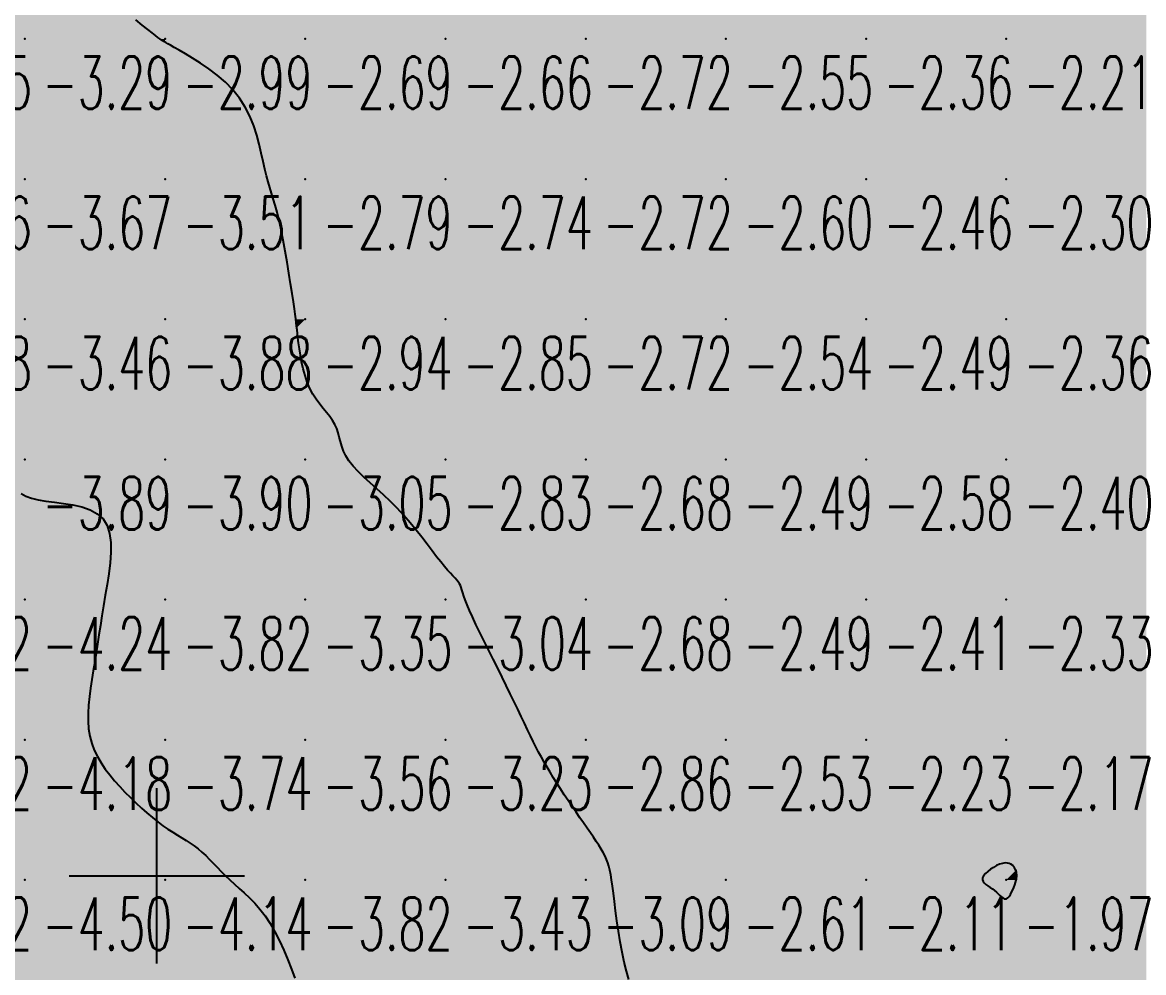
# Model space of a CAD drawing. Header units: millimetres. Extents: x 88261 to 90953, y 390274 to 392322.
# Drawn here: x 90240.1 to 90320, y 391240.6 to 391308.4 of the extents above; entities that cross this region are included whole.
import ezdxf
from ezdxf.enums import TextEntityAlignment as Align

# ---------------------------------------------------------------- set-up
doc = ezdxf.new("R2010")
doc.units = ezdxf.units.MM
doc.header["$LTSCALE"] = 25
for name, color, linetype in [('Carroyage(1)_Croix', 7, 'Continuous'), ('CN_03_00', 7, 'Continuous'), ('COTEAlt', 7, 'Continuous'), ('TN_COLORIAGE', 7, 'Continuous')]:
    doc.layers.add(name, color=color, linetype=linetype)
doc.styles.add('Simplex 1.0', font='Simplex.shx', dxfattribs={"width": 0.99, "height": 2.5})
doc.styles.get("Standard").update_dxf_attribs({"font": 'times.ttf'})

# ---------------------------------------------------------------- blocks, each defined once
blk = doc.blocks.new('COTE')
at = {"color": 0}
blk.add_point((0, 0), dxfattribs=at)
at = {"layer": 'COTEAlt'}
blk.add_attdef('ALT', text='', height=3.75, dxfattribs=at).set_placement((1.25, -1.25), align=Align.TOP_LEFT)

msp = doc.modelspace()

# ---------------------------------------------------------------- linework, layer by layer
at = {"layer": 'Carroyage(1)_Croix'}
for p, q in [((90249.65, 391241.29), (90249.65, 391253.79)), ((90243.4, 391247.54), (90255.9, 391247.54))]:
    msp.add_line(p, q, dxfattribs=at)
at = {"layer": 'CN_03_00', "flags": 128}
for points, elevation in [([(90283.332, 391240.137), (90283.154, 391240.73), (90282.991, 391241.387), (90282.842, 391242.095), (90282.708, 391242.834), (90282.587, 391243.584), (90282.479, 391244.325), (90282.383, 391245.037), (90282.297, 391245.701), (90282.222, 391246.296), (90282.155, 391246.808), (90282.093, 391247.244), (90282.034, 391247.615), (90281.972, 391247.936), (90281.905, 391248.216), (90281.827, 391248.47), (90281.737, 391248.709), (90281.63, 391248.945), (90281.502, 391249.189), (90281.355, 391249.444), (90281.188, 391249.712), (90281.004, 391249.995), (90280.802, 391250.294), (90280.583, 391250.61), (90280.348, 391250.946), (90280.099, 391251.304), (90279.836, 391251.683), (90279.563, 391252.079), (90279.284, 391252.488), (90279.003, 391252.905), (90278.724, 391253.323), (90278.451, 391253.739), (90278.188, 391254.146), (90277.939, 391254.541), (90277.707, 391254.919), (90277.49, 391255.284), (90277.284, 391255.642), (90277.086, 391255.999), (90276.892, 391256.36), (90276.7, 391256.731), (90276.505, 391257.117), (90276.304, 391257.525), (90276.094, 391257.958), (90275.874, 391258.418), (90275.642, 391258.904), (90275.399, 391259.416), (90275.143, 391259.953), (90274.872, 391260.516), (90274.587, 391261.104), (90274.286, 391261.717), (90273.969, 391262.352), (90273.644, 391263), (90273.318, 391263.648), (90272.999, 391264.284), (90272.695, 391264.897), (90272.414, 391265.474), (90272.164, 391266.004), (90271.952, 391266.473), (90271.785, 391266.875), (90271.657, 391267.212), (90271.559, 391267.495), (90271.483, 391267.731), (90271.422, 391267.928), (90271.367, 391268.095), (90271.309, 391268.24), (90271.242, 391268.372), (90271.157, 391268.498), (90271.052, 391268.628), (90270.926, 391268.768), (90270.776, 391268.928), (90270.601, 391269.115), (90270.398, 391269.338), (90270.168, 391269.605), (90269.906, 391269.925), (90269.614, 391270.301), (90269.291, 391270.728), (90268.939, 391271.194), (90268.56, 391271.689), (90268.156, 391272.202), (90267.729, 391272.724), (90267.279, 391273.244), (90266.81, 391273.751), (90266.324, 391274.238), (90265.83, 391274.702), (90265.342, 391275.147), (90264.869, 391275.574), (90264.423, 391275.984), (90264.016, 391276.379), (90263.659, 391276.761), (90263.364, 391277.13), (90263.138, 391277.49), (90262.969, 391277.839), (90262.845, 391278.178), (90262.749, 391278.508), (90262.668, 391278.828), (90262.587, 391279.138), (90262.49, 391279.44), (90262.364, 391279.732), (90262.197, 391280.016), (90261.995, 391280.298), (90261.768, 391280.583), (90261.525, 391280.879), (90261.274, 391281.193), (90261.026, 391281.529), (90260.79, 391281.896), (90260.575, 391282.299), (90260.388, 391282.742), (90260.23, 391283.215), (90260.097, 391283.703), (90259.986, 391284.195), (90259.896, 391284.675), (90259.823, 391285.132), (90259.766, 391285.55), (90259.72, 391285.918), (90259.685, 391286.227), (90259.655, 391286.494), (90259.628, 391286.741), (90259.599, 391286.992), (90259.565, 391287.269), (90259.523, 391287.594), (90259.468, 391287.991), (90259.397, 391288.481), (90259.307, 391289.079), (90259.2, 391289.767), (90259.08, 391290.518), (90258.948, 391291.306), (90258.809, 391292.104), (90258.665, 391292.886), (90258.52, 391293.624), (90258.376, 391294.293), (90258.235, 391294.873), (90258.099, 391295.378), (90257.966, 391295.827), (90257.837, 391296.24), (90257.711, 391296.64), (90257.588, 391297.045), (90257.468, 391297.476), (90257.35, 391297.954), (90257.232, 391298.493), (90257.105, 391299.085), (90256.959, 391299.718), (90256.783, 391300.376), (90256.566, 391301.048), (90256.298, 391301.72), (90255.968, 391302.377), (90255.565, 391303.006), (90255.085, 391303.597), (90254.543, 391304.145), (90253.963, 391304.648), (90253.366, 391305.105), (90252.775, 391305.513), (90252.211, 391305.872), (90251.697, 391306.18), (90251.255, 391306.434), (90250.902, 391306.634), (90250.632, 391306.786), (90250.432, 391306.898), (90250.29, 391306.976), (90250.196, 391307.027), (90250.136, 391307.059), (90250.1, 391307.078), (90250.074, 391307.092), (90250.049, 391307.108), (90250.012, 391307.133), (90249.955, 391307.176), (90249.867, 391307.243), (90249.738, 391307.344), (90249.559, 391307.485), (90249.319, 391307.674), (90249.008, 391307.919), (90248.621, 391308.226), (90248.166, 391308.591)], -3), ([(90239.982, 391274.8), (90240.308, 391274.63), (90240.705, 391274.482), (90241.181, 391274.36), (90241.739, 391274.266), (90242.357, 391274.186), (90243.008, 391274.102), (90243.665, 391273.997), (90244.302, 391273.851), (90244.891, 391273.649), (90245.405, 391273.37), (90245.818, 391272.999), (90246.108, 391272.522), (90246.287, 391271.952), (90246.372, 391271.306), (90246.379, 391270.601), (90246.327, 391269.855), (90246.231, 391269.086), (90246.109, 391268.31), (90245.98, 391267.545), (90245.855, 391266.805), (90245.739, 391266.091), (90245.628, 391265.4), (90245.523, 391264.727), (90245.421, 391264.071), (90245.322, 391263.427), (90245.223, 391262.793), (90245.125, 391262.166), (90245.027, 391261.543), (90244.935, 391260.926), (90244.854, 391260.318), (90244.793, 391259.72), (90244.758, 391259.137), (90244.755, 391258.569), (90244.792, 391258.019), (90244.875, 391257.491), (90245.008, 391256.986), (90245.19, 391256.502), (90245.415, 391256.037), (90245.678, 391255.588), (90245.973, 391255.153), (90246.296, 391254.73), (90246.643, 391254.317), (90247.007, 391253.91), (90247.384, 391253.509), (90247.77, 391253.116), (90248.162, 391252.734), (90248.557, 391252.367), (90248.951, 391252.018), (90249.34, 391251.689), (90249.722, 391251.385), (90250.092, 391251.109), (90250.448, 391250.861), (90250.791, 391250.639), (90251.12, 391250.434), (90251.438, 391250.241), (90251.744, 391250.053), (90252.04, 391249.863), (90252.327, 391249.666), (90252.605, 391249.454), (90252.877, 391249.223), (90253.144, 391248.974), (90253.41, 391248.709), (90253.679, 391248.432), (90253.955, 391248.144), (90254.24, 391247.85), (90254.538, 391247.551), (90254.853, 391247.25), (90255.187, 391246.948), (90255.536, 391246.639), (90255.897, 391246.313), (90256.265, 391245.962), (90256.637, 391245.578), (90257.008, 391245.152), (90257.374, 391244.676), (90257.73, 391244.14), (90258.074, 391243.54), (90258.402, 391242.894), (90258.711, 391242.22), (90259, 391241.54), (90259.266, 391240.874), (90259.507, 391240.242)], -4)]:
    msp.add_lwpolyline(points, dxfattribs=dict(at, elevation=elevation))
at = {"layer": 'CN_03_00', "elevation": -2, "flags": 128}
msp.add_lwpolyline([(90310.362, 391245.965), (90310.454, 391246.068), (90310.544, 391246.202), (90310.63, 391246.36), (90310.712, 391246.532), (90310.786, 391246.712), (90310.85, 391246.89), (90310.904, 391247.06), (90310.946, 391247.215), (90310.975, 391247.355), (90310.991, 391247.483), (90310.995, 391247.601), (90310.987, 391247.71), (90310.967, 391247.814), (90310.935, 391247.914), (90310.891, 391248.013), (90310.835, 391248.112), (90310.767, 391248.206), (90310.683, 391248.292), (90310.583, 391248.365), (90310.464, 391248.419), (90310.326, 391248.449), (90310.166, 391248.452), (90309.982, 391248.422), (90309.776, 391248.357), (90309.556, 391248.26), (90309.333, 391248.139), (90309.118, 391248), (90308.923, 391247.849), (90308.757, 391247.693), (90308.633, 391247.539), (90308.562, 391247.392), (90308.55, 391247.258), (90308.592, 391247.136), (90308.678, 391247.023), (90308.797, 391246.915), (90308.94, 391246.811), (90309.096, 391246.707), (90309.257, 391246.6), (90309.411, 391246.489), (90309.551, 391246.371), (90309.677, 391246.252), (90309.792, 391246.139), (90309.897, 391246.038), (90309.995, 391245.958), (90310.088, 391245.903), (90310.179, 391245.882), (90310.27, 391245.902), (90310.362, 391245.965)], close=True, dxfattribs=at)
at = {"layer": 'TN_COLORIAGE', "color": 121}
for points in [[(90230.249, 391307.239, -3.02), (90240.249, 391307.239, -3.02), (90240.249, 391317.239, -3.02)], [(90230.249, 391317.239, -3.02), (90230.249, 391307.239, -3.02), (90240.249, 391317.239, -3.02)], [(90240.249, 391307.239, -3), (90244.492, 391311.483, -3), (90240.249, 391317.239, -3), (90240.746, 391317.239, -3)], [(90244.492, 391311.483, -3.288), (90249.869, 391307.239, -3.288), (90240.249, 391307.239, -3.288)], [(90230.249, 391301.074, -3.288), (90232.042, 391299.033, -3.288), (90230.249, 391307.239, -3.288), (90240.249, 391307.239, -3.288)], [(90233.46, 391297.239, -3.288), (90232.042, 391299.033, -3.288), (90240.249, 391297.239, -3.288), (90240.249, 391307.239, -3.288)], [(90240.249, 391297.239, -3), (90250.082, 391307.073, -3), (90240.249, 391307.239, -3), (90249.869, 391307.239, -3)], [(90240.249, 391297.239, -3), (90250.082, 391307.073, -3), (90250.249, 391297.239, -3), (90250.249, 391307.021, -3)], [(90256.454, 391303.444, -3.51), (90250.249, 391307.021, -3.51), (90250.249, 391297.239, -3.51)], [(90256.454, 391303.444, -3.51), (90257.329, 391297.239, -3.51), (90250.249, 391297.239, -3.51)], [(90233.46, 391297.239, -3.671), (90236.185, 391293.175, -3.671), (90240.249, 391297.239, -3.671)], [(90236.185, 391293.175, -3.464), (90234.976, 391287.239, -3.464), (90240.249, 391297.239, -3.464), (90240.249, 391287.239, -3.464)], [(90240.249, 391287.239, -3.51), (90250.249, 391287.239, -3.51), (90250.249, 391297.239, -3.51)], [(90240.249, 391297.239, -3.51), (90240.249, 391287.239, -3.51), (90250.249, 391297.239, -3.51)], [(90250.249, 391287.239, -3), (90258.329, 391295.32, -3), (90250.249, 391297.239, -3), (90257.329, 391297.239, -3)], [(90258.329, 391295.32, -3.885), (90259.609, 391287.239, -3.885), (90250.249, 391287.239, -3.885)], [(90234.976, 391287.239, -3.464), (90235.945, 391282.936, -3.464), (90240.249, 391287.239, -3.464)], [(90238.882, 391277.239, -3.464), (90235.945, 391282.936, -3.464), (90240.249, 391277.239, -3.464), (90240.249, 391287.239, -3.464)], [(90240.249, 391277.239, -3.885), (90250.249, 391277.239, -3.885), (90250.249, 391287.239, -3.885)], [(90240.249, 391287.239, -3.885), (90240.249, 391277.239, -3.885), (90250.249, 391287.239, -3.885)], [(90250.249, 391277.239, -3), (90259.616, 391286.607, -3), (90250.249, 391287.239, -3), (90259.609, 391287.239, -3)], [(90250.249, 391277.239, -3), (90259.616, 391286.607, -3), (90260.249, 391277.239, -3), (90260.249, 391281.84, -3)], [(90262.837, 391279.828, -3.052), (90260.249, 391281.84, -3.052), (90260.249, 391277.239, -3.052)], [(90262.585, 391277.239, -3.052), (90262.837, 391279.828, -3.052), (90260.249, 391277.239, -3.052)], [(90238.882, 391277.239, -3.888), (90238.898, 391275.889, -3.888), (90240.249, 391277.239, -3.888)], [(90240.249, 391274.022, -3.888), (90238.898, 391275.889, -3.888), (90240.249, 391277.239, -3.888)], [(90247.193, 391274.183, -3.888), (90240.249, 391274.022, -3.888), (90250.249, 391277.239, -3.888), (90240.249, 391277.239, -3.888)], [(90247.193, 391274.183, -3.817), (90245.887, 391267.239, -3.817), (90250.249, 391277.239, -3.817), (90250.249, 391267.239, -3.817)], [(90250.249, 391267.239, -3.052), (90260.249, 391267.239, -3.052), (90260.249, 391277.239, -3.052)], [(90250.249, 391277.239, -3.052), (90250.249, 391267.239, -3.052), (90260.249, 391277.239, -3.052)], [(90260.249, 391267.239, -3), (90267.006, 391273.997, -3), (90260.249, 391277.239, -3), (90262.585, 391277.239, -3)], [(90260.249, 391267.239, -3), (90267.006, 391273.997, -3), (90270.249, 391267.239, -3), (90270.249, 391269.281, -3)], [(90271.437, 391268.428, -3.043), (90270.249, 391269.281, -3.043), (90270.249, 391267.239, -3.043)], [(90271.437, 391268.428, -3.043), (90271.453, 391267.239, -3.043), (90270.249, 391267.239, -3.043)], [(90245.139, 391262.129, -3.744), (90244.31, 391257.239, -3.744), (90250.249, 391267.239, -3.744), (90250.249, 391257.239, -3.744)], [(90245.139, 391262.129, -3.817), (90245.887, 391267.239, -3.817), (90250.249, 391267.239, -3.817)], [(90250.249, 391257.239, -3.352), (90260.249, 391257.239, -3.352), (90260.249, 391267.239, -3.352)], [(90250.249, 391267.239, -3.352), (90250.249, 391257.239, -3.352), (90260.249, 391267.239, -3.352)], [(90260.249, 391257.239, -3.043), (90270.249, 391257.239, -3.043), (90270.249, 391267.239, -3.043)], [(90260.249, 391267.239, -3.043), (90260.249, 391257.239, -3.043), (90270.249, 391267.239, -3.043)], [(90270.249, 391257.239, -3), (90274.465, 391261.455, -3), (90270.249, 391267.239, -3), (90271.453, 391267.239, -3)], [(90274.465, 391261.455, -3.231), (90276.403, 391257.239, -3.231), (90270.249, 391257.239, -3.231)], [(90244.31, 391257.239, -3.744), (90246.87, 391253.861, -3.744), (90250.249, 391257.239, -3.744)], [(90250.249, 391250.779, -3.744), (90246.87, 391253.861, -3.744), (90250.249, 391257.239, -3.744)], [(90250.249, 391250.779, -3.564), (90252.686, 391249.677, -3.564), (90250.249, 391257.239, -3.564), (90260.249, 391257.239, -3.564)], [(90254.64, 391247.239, -3.564), (90252.686, 391249.677, -3.564), (90260.249, 391247.239, -3.564), (90260.249, 391257.239, -3.564)], [(90260.249, 391247.239, -3.231), (90270.249, 391247.239, -3.231), (90270.249, 391257.239, -3.231)], [(90260.249, 391257.239, -3.231), (90260.249, 391247.239, -3.231), (90270.249, 391257.239, -3.231)], [(90270.249, 391247.239, -3), (90277.746, 391254.736, -3), (90270.249, 391257.239, -3), (90276.403, 391257.239, -3)], [(90270.249, 391247.239, -3), (90277.746, 391254.736, -3), (90280.249, 391247.239, -3), (90280.249, 391251.061, -3)], [(90281.852, 391248.842, -3.089), (90280.249, 391251.061, -3.089), (90280.249, 391247.239, -3.089)], [(90281.852, 391248.842, -3.089), (90282.123, 391247.239, -3.089), (90280.249, 391247.239, -3.089)], [(90254.64, 391247.239, -3.821), (90257.873, 391244.864, -3.821), (90260.249, 391247.239, -3.821)], [(90260.249, 391238.142, -3.821), (90257.873, 391244.864, -3.821), (90260.249, 391247.239, -3.821)], [(90260.249, 391238.142, -3.432), (90260.553, 391237.543, -3.432), (90260.249, 391247.239, -3.432), (90270.249, 391247.239, -3.432)], [(90260.747, 391237.239, -3.432), (90260.553, 391237.543, -3.432), (90270.249, 391237.239, -3.432), (90270.249, 391247.239, -3.432)], [(90270.249, 391237.239, -3.089), (90280.249, 391237.239, -3.089), (90280.249, 391247.239, -3.089)], [(90270.249, 391247.239, -3.089), (90270.249, 391237.239, -3.089), (90280.249, 391247.239, -3.089)], [(90280.249, 391237.239, -3), (90282.984, 391239.975, -3), (90280.249, 391247.239, -3), (90282.123, 391247.239, -3)]]:
    msp.add_solid(points, dxfattribs=at)
at = {"layer": 'TN_COLORIAGE', "color": 111}
for points in [[(90249.869, 391307.239, -2.609), (90244.492, 391311.483, -2.609), (90250.249, 391307.239, -2.609), (90250.249, 391317.239, -2.609)], [(90250.249, 391307.239, -2.607), (90260.249, 391307.239, -2.607), (90260.249, 391317.239, -2.607)], [(90250.249, 391317.239, -2.607), (90250.249, 391307.239, -2.607), (90260.249, 391317.239, -2.607)], [(90260.249, 391307.239, -2.744), (90270.249, 391307.239, -2.744), (90270.249, 391317.239, -2.744)], [(90260.249, 391317.239, -2.744), (90260.249, 391307.239, -2.744), (90270.249, 391317.239, -2.744)], [(90270.249, 391307.239, -2.653), (90280.249, 391307.239, -2.653), (90280.249, 391317.239, -2.653)], [(90270.249, 391317.239, -2.653), (90270.249, 391307.239, -2.653), (90280.249, 391317.239, -2.653)], [(90280.249, 391307.239, -2.439), (90290.249, 391307.239, -2.439), (90290.249, 391317.239, -2.439)], [(90280.249, 391317.239, -2.439), (90280.249, 391307.239, -2.439), (90290.249, 391317.239, -2.439)], [(90290.249, 391317.239, -2.249), (90290.249, 391307.239, -2.249), (90300.249, 391317.239, -2.249)], [(90290.249, 391307.239, -2.249), (90300.249, 391307.239, -2.249), (90300.249, 391317.239, -2.249)], [(90300.249, 391317.239, -2.101), (90300.249, 391307.239, -2.101), (90310.249, 391317.239, -2.101)], [(90300.249, 391307.239, -2.101), (90310.249, 391307.239, -2.101), (90310.249, 391317.239, -2.101)], [(90310.249, 391317.239, -2.308), (90310.249, 391307.239, -2.308), (90320.249, 391317.239, -2.308)], [(90310.249, 391307.239, -2.308), (90320.249, 391307.239, -2.308), (90320.249, 391317.239, -2.308)], [(90249.869, 391307.239, -2.989), (90250.082, 391307.073, -2.989), (90250.249, 391307.239, -2.989)], [(90250.249, 391307.021, -2.989), (90250.082, 391307.073, -2.989), (90250.249, 391307.239, -2.989)], [(90250.249, 391307.021, -2.688), (90256.454, 391303.444, -2.688), (90250.249, 391307.239, -2.688), (90260.249, 391307.239, -2.688)], [(90257.329, 391297.239, -2.688), (90256.454, 391303.444, -2.688), (90260.249, 391297.239, -2.688), (90260.249, 391307.239, -2.688)], [(90260.249, 391297.239, -2.665), (90270.249, 391297.239, -2.665), (90270.249, 391307.239, -2.665)], [(90260.249, 391307.239, -2.665), (90260.249, 391297.239, -2.665), (90270.249, 391307.239, -2.665)], [(90270.249, 391297.239, -2.724), (90280.249, 391297.239, -2.724), (90280.249, 391307.239, -2.724)], [(90270.249, 391307.239, -2.724), (90270.249, 391297.239, -2.724), (90280.249, 391307.239, -2.724)], [(90280.249, 391297.239, -2.547), (90290.249, 391297.239, -2.547), (90290.249, 391307.239, -2.547)], [(90280.249, 391307.239, -2.547), (90280.249, 391297.239, -2.547), (90290.249, 391307.239, -2.547)], [(90290.249, 391307.239, -2.358), (90290.249, 391297.239, -2.358), (90300.249, 391307.239, -2.358)], [(90290.249, 391297.239, -2.358), (90300.249, 391297.239, -2.358), (90300.249, 391307.239, -2.358)], [(90300.249, 391307.239, -2.213), (90300.249, 391297.239, -2.213), (90310.249, 391307.239, -2.213)], [(90300.249, 391297.239, -2.213), (90310.249, 391297.239, -2.213), (90310.249, 391307.239, -2.213)], [(90310.249, 391307.239, -2.281), (90310.249, 391297.239, -2.281), (90320.249, 391307.239, -2.281)], [(90310.249, 391297.239, -2.281), (90320.249, 391297.239, -2.281), (90320.249, 391307.239, -2.281)], [(90257.329, 391297.239, -2.79), (90258.329, 391295.32, -2.79), (90260.249, 391297.239, -2.79)], [(90259.609, 391287.239, -2.79), (90258.329, 391295.32, -2.79), (90260.249, 391287.239, -2.79), (90260.249, 391297.239, -2.79)], [(90260.249, 391287.239, -2.744), (90270.249, 391287.239, -2.744), (90270.249, 391297.239, -2.744)], [(90260.249, 391297.239, -2.744), (90260.249, 391287.239, -2.744), (90270.249, 391297.239, -2.744)], [(90270.249, 391287.239, -2.715), (90280.249, 391287.239, -2.715), (90280.249, 391297.239, -2.715)], [(90270.249, 391297.239, -2.715), (90270.249, 391287.239, -2.715), (90280.249, 391297.239, -2.715)], [(90280.249, 391287.239, -2.604), (90290.249, 391287.239, -2.604), (90290.249, 391297.239, -2.604)], [(90280.249, 391297.239, -2.604), (90280.249, 391287.239, -2.604), (90290.249, 391297.239, -2.604)], [(90290.249, 391297.239, -2.461), (90290.249, 391287.239, -2.461), (90300.249, 391297.239, -2.461)], [(90290.249, 391287.239, -2.461), (90300.249, 391287.239, -2.461), (90300.249, 391297.239, -2.461)], [(90300.249, 391297.239, -2.299), (90300.249, 391287.239, -2.299), (90310.249, 391297.239, -2.299)], [(90300.249, 391287.239, -2.299), (90310.249, 391287.239, -2.299), (90310.249, 391297.239, -2.299)], [(90310.249, 391297.239, -2.264), (90310.249, 391287.239, -2.264), (90320.249, 391297.239, -2.264)], [(90310.249, 391287.239, -2.264), (90320.249, 391287.239, -2.264), (90320.249, 391297.239, -2.264)], [(90259.609, 391287.239, -2.939), (90259.616, 391286.607, -2.939), (90260.249, 391287.239, -2.939)], [(90260.249, 391281.84, -2.939), (90259.616, 391286.607, -2.939), (90260.249, 391287.239, -2.939)], [(90260.249, 391281.84, -2.852), (90262.837, 391279.828, -2.852), (90260.249, 391287.239, -2.852), (90270.249, 391287.239, -2.852)], [(90262.837, 391279.828, -2.831), (90262.585, 391277.239, -2.831), (90270.249, 391287.239, -2.831), (90270.249, 391277.239, -2.831)], [(90270.249, 391277.239, -2.716), (90280.249, 391277.239, -2.716), (90280.249, 391287.239, -2.716)], [(90270.249, 391287.239, -2.716), (90270.249, 391277.239, -2.716), (90280.249, 391287.239, -2.716)], [(90280.249, 391277.239, -2.545), (90290.249, 391277.239, -2.545), (90290.249, 391287.239, -2.545)], [(90280.249, 391287.239, -2.545), (90280.249, 391277.239, -2.545), (90290.249, 391287.239, -2.545)], [(90290.249, 391287.239, -2.493), (90290.249, 391277.239, -2.493), (90300.249, 391287.239, -2.493)], [(90290.249, 391277.239, -2.493), (90300.249, 391277.239, -2.493), (90300.249, 391287.239, -2.493)], [(90300.249, 391287.239, -2.364), (90300.249, 391277.239, -2.364), (90310.249, 391287.239, -2.364)], [(90300.249, 391277.239, -2.364), (90310.249, 391277.239, -2.364), (90310.249, 391287.239, -2.364)], [(90310.249, 391287.239, -2.304), (90310.249, 391277.239, -2.304), (90320.249, 391287.239, -2.304)], [(90310.249, 391277.239, -2.304), (90320.249, 391277.239, -2.304), (90320.249, 391287.239, -2.304)], [(90262.585, 391277.239, -2.831), (90267.006, 391273.997, -2.831), (90270.249, 391277.239, -2.831)], [(90270.249, 391269.281, -2.831), (90267.006, 391273.997, -2.831), (90270.249, 391277.239, -2.831)], [(90270.249, 391269.281, -2.678), (90271.437, 391268.428, -2.678), (90270.249, 391277.239, -2.678), (90280.249, 391277.239, -2.678)], [(90271.453, 391267.239, -2.678), (90271.437, 391268.428, -2.678), (90280.249, 391267.239, -2.678), (90280.249, 391277.239, -2.678)], [(90280.249, 391267.239, -2.493), (90290.249, 391267.239, -2.493), (90290.249, 391277.239, -2.493)], [(90280.249, 391277.239, -2.493), (90280.249, 391267.239, -2.493), (90290.249, 391277.239, -2.493)], [(90290.249, 391277.239, -2.583), (90290.249, 391267.239, -2.583), (90300.249, 391277.239, -2.583)], [(90290.249, 391267.239, -2.583), (90300.249, 391267.239, -2.583), (90300.249, 391277.239, -2.583)], [(90300.249, 391277.239, -2.399), (90300.249, 391267.239, -2.399), (90310.249, 391277.239, -2.399)], [(90300.249, 391267.239, -2.399), (90310.249, 391267.239, -2.399), (90310.249, 391277.239, -2.399)], [(90310.249, 391277.239, -2.403), (90310.249, 391267.239, -2.403), (90320.249, 391277.239, -2.403)], [(90310.249, 391267.239, -2.403), (90320.249, 391267.239, -2.403), (90320.249, 391277.239, -2.403)], [(90271.453, 391267.239, -2.683), (90274.465, 391261.455, -2.683), (90280.249, 391267.239, -2.683)], [(90276.403, 391257.239, -2.683), (90274.465, 391261.455, -2.683), (90280.249, 391257.239, -2.683), (90280.249, 391267.239, -2.683)], [(90280.249, 391257.239, -2.487), (90290.249, 391257.239, -2.487), (90290.249, 391267.239, -2.487)], [(90280.249, 391267.239, -2.487), (90280.249, 391257.239, -2.487), (90290.249, 391267.239, -2.487)], [(90290.249, 391267.239, -2.409), (90290.249, 391257.239, -2.409), (90300.249, 391267.239, -2.409)], [(90290.249, 391257.239, -2.409), (90300.249, 391257.239, -2.409), (90300.249, 391267.239, -2.409)], [(90300.249, 391267.239, -2.328), (90300.249, 391257.239, -2.328), (90310.249, 391267.239, -2.328)], [(90300.249, 391257.239, -2.328), (90310.249, 391257.239, -2.328), (90310.249, 391267.239, -2.328)], [(90310.249, 391267.239, -2.456), (90310.249, 391257.239, -2.456), (90320.249, 391267.239, -2.456)], [(90310.249, 391257.239, -2.456), (90320.249, 391257.239, -2.456), (90320.249, 391267.239, -2.456)], [(90276.403, 391257.239, -2.856), (90277.746, 391254.736, -2.856), (90280.249, 391257.239, -2.856)], [(90280.249, 391251.061, -2.856), (90277.746, 391254.736, -2.856), (90280.249, 391257.239, -2.856)], [(90280.249, 391251.061, -2.532), (90281.852, 391248.842, -2.532), (90280.249, 391257.239, -2.532), (90290.249, 391257.239, -2.532)], [(90282.123, 391247.239, -2.532), (90281.852, 391248.842, -2.532), (90290.249, 391247.239, -2.532), (90290.249, 391257.239, -2.532)], [(90290.249, 391257.239, -2.234), (90290.249, 391247.239, -2.234), (90300.249, 391257.239, -2.234)], [(90290.249, 391247.239, -2.234), (90300.249, 391247.239, -2.234), (90300.249, 391257.239, -2.234)], [(90300.249, 391257.239, -2.175), (90300.249, 391247.239, -2.175), (90310.249, 391257.239, -2.175)], [(90310.249, 391257.239, -2), (90310.249, 391248.823, -2), (90300.249, 391247.239, -2), (90307.885, 391247.239, -2)], [(90320.249, 391257.239, -2), (90311.014, 391248.004, -2), (90310.249, 391257.239, -2), (90310.249, 391248.823, -2)], [(90320.249, 391257.239, -2), (90311.014, 391248.004, -2), (90320.249, 391247.239, -2), (90311.041, 391247.239, -2)], [(90282.123, 391247.239, -2.613), (90282.984, 391239.975, -2.613), (90290.249, 391247.239, -2.613)], [(90284.866, 391237.239, -2.613), (90282.984, 391239.975, -2.613), (90290.249, 391237.239, -2.613), (90290.249, 391247.239, -2.613)], [(90290.249, 391247.239, -2.106), (90290.249, 391237.239, -2.106), (90300.249, 391247.239, -2.106)], [(90290.249, 391237.239, -2.106), (90300.249, 391237.239, -2.106), (90300.249, 391247.239, -2.106)], [(90300.249, 391237.239, -2), (90309.583, 391246.573, -2), (90300.249, 391247.239, -2), (90307.885, 391247.239, -2)], [(90320.249, 391247.239, -2), (90311.041, 391247.239, -2), (90310.249, 391237.239, -2), (90310.249, 391245.399, -2)], [(90310.249, 391237.239, -2.382), (90320.249, 391237.239, -2.382), (90320.249, 391247.239, -2.382)], [(90300.249, 391237.239, -2), (90309.583, 391246.573, -2), (90310.249, 391237.239, -2), (90310.249, 391245.399, -2)]]:
    msp.add_solid(points, dxfattribs=at)
at = {"layer": 'TN_COLORIAGE', "color": 131}
for points in [[(90230.249, 391267.239, -4), (90238.898, 391275.889, -4), (90240.249, 391267.239, -4), (90240.249, 391274.022, -4)], [(90245.887, 391267.239, -4.237), (90247.193, 391274.183, -4.237), (90240.249, 391267.239, -4.237)], [(90240.249, 391274.022, -4.237), (90247.193, 391274.183, -4.237), (90240.249, 391267.239, -4.237)], [(90230.249, 391257.239, -4.237), (90240.249, 391257.239, -4.237), (90240.249, 391267.239, -4.237)], [(90230.249, 391267.239, -4.237), (90230.249, 391257.239, -4.237), (90240.249, 391267.239, -4.237)], [(90240.249, 391267.239, -4), (90245.887, 391267.239, -4), (90240.249, 391257.239, -4), (90245.139, 391262.129, -4)], [(90244.31, 391257.239, -4.175), (90245.139, 391262.129, -4.175), (90240.249, 391257.239, -4.175)], [(90230.249, 391254.614, -4.175), (90232.317, 391249.307, -4.175), (90230.249, 391257.239, -4.175), (90240.249, 391257.239, -4.175)], [(90233.265, 391247.239, -4.175), (90232.317, 391249.307, -4.175), (90240.249, 391247.239, -4.175), (90240.249, 391257.239, -4.175)], [(90240.249, 391247.239, -4), (90246.87, 391253.861, -4), (90240.249, 391257.239, -4), (90244.31, 391257.239, -4)], [(90240.249, 391247.239, -4), (90246.87, 391253.861, -4), (90250.249, 391247.239, -4), (90250.249, 391250.779, -4)], [(90252.686, 391249.677, -4.14), (90250.249, 391250.779, -4.14), (90250.249, 391247.239, -4.14)], [(90252.686, 391249.677, -4.14), (90254.64, 391247.239, -4.14), (90250.249, 391247.239, -4.14)], [(90233.265, 391247.239, -4.502), (90234.491, 391241.481, -4.502), (90240.249, 391247.239, -4.502)], [(90238.877, 391237.239, -4.502), (90234.491, 391241.481, -4.502), (90240.249, 391237.239, -4.502), (90240.249, 391247.239, -4.502)], [(90240.249, 391237.239, -4.14), (90250.249, 391237.239, -4.14), (90250.249, 391247.239, -4.14)], [(90240.249, 391247.239, -4.14), (90240.249, 391237.239, -4.14), (90250.249, 391247.239, -4.14)], [(90250.249, 391237.239, -4), (90257.873, 391244.864, -4), (90250.249, 391247.239, -4), (90254.64, 391247.239, -4)], [(90250.249, 391237.239, -4), (90257.873, 391244.864, -4), (90260.249, 391237.239, -4), (90260.249, 391238.142, -4)]]:
    msp.add_solid(points, dxfattribs=at)
at = {"layer": 'TN_COLORIAGE', "color": 101}
for points in [[(90307.885, 391247.239, -1.967), (90310.249, 391248.823, -1.967), (90310.249, 391247.239, -1.967)], [(90310.249, 391248.823, -1.967), (90311.014, 391248.004, -1.967), (90310.249, 391247.239, -1.967)], [(90311.041, 391247.239, -1.967), (90311.014, 391248.004, -1.967), (90310.249, 391247.239, -1.967)], [(90307.885, 391247.239, -1.967), (90309.583, 391246.573, -1.967), (90310.249, 391247.239, -1.967)], [(90310.249, 391245.399, -1.967), (90309.583, 391246.573, -1.967), (90310.249, 391247.239, -1.967)], [(90310.249, 391245.399, -1.967), (90311.041, 391247.239, -1.967), (90310.249, 391247.239, -1.967)]]:
    msp.add_solid(points, dxfattribs=at)

# ---------------------------------------------------------------- block references
at = {"layer": 'COTEAlt'}
ref = msp.add_blockref('COTE', (90230.249, 391307.239), dxfattribs=at)
ref.add_attrib('ALT', '-3.75', dxfattribs={"height": 3.75, "style": 'Simplex 1.0', "width": 0.6}).set_placement((90231.499, 391305.989), align=Align.TOP_LEFT)
ref = msp.add_blockref('COTE', (90240.249, 391307.239), dxfattribs=at)
ref.add_attrib('ALT', '-3.29', dxfattribs={"height": 3.75, "style": 'Simplex 1.0', "width": 0.6}).set_placement((90241.499, 391305.989), align=Align.TOP_LEFT)
ref = msp.add_blockref('COTE', (90250.249, 391307.239), dxfattribs=at)
ref.add_attrib('ALT', '-2.99', dxfattribs={"height": 3.75, "style": 'Simplex 1.0', "width": 0.6}).set_placement((90251.499, 391305.989), align=Align.TOP_LEFT)
ref = msp.add_blockref('COTE', (90260.249, 391307.239), dxfattribs=at)
ref.add_attrib('ALT', '-2.69', dxfattribs={"height": 3.75, "style": 'Simplex 1.0', "width": 0.6}).set_placement((90261.499, 391305.989), align=Align.TOP_LEFT)
ref = msp.add_blockref('COTE', (90270.249, 391307.239), dxfattribs=at)
ref.add_attrib('ALT', '-2.66', dxfattribs={"height": 3.75, "style": 'Simplex 1.0', "width": 0.6}).set_placement((90271.499, 391305.989), align=Align.TOP_LEFT)
ref = msp.add_blockref('COTE', (90280.249, 391307.239), dxfattribs=at)
ref.add_attrib('ALT', '-2.72', dxfattribs={"height": 3.75, "style": 'Simplex 1.0', "width": 0.6}).set_placement((90281.499, 391305.989), align=Align.TOP_LEFT)
ref = msp.add_blockref('COTE', (90290.249, 391307.239), dxfattribs=at)
ref.add_attrib('ALT', '-2.55', dxfattribs={"height": 3.75, "style": 'Simplex 1.0', "width": 0.6}).set_placement((90291.499, 391305.989), align=Align.TOP_LEFT)
ref = msp.add_blockref('COTE', (90300.249, 391307.239), dxfattribs=at)
ref.add_attrib('ALT', '-2.36', dxfattribs={"height": 3.75, "style": 'Simplex 1.0', "width": 0.6}).set_placement((90301.499, 391305.989), align=Align.TOP_LEFT)
ref = msp.add_blockref('COTE', (90310.249, 391307.239), dxfattribs=at)
ref.add_attrib('ALT', '-2.21', dxfattribs={"height": 3.75, "style": 'Simplex 1.0', "width": 0.6}).set_placement((90311.499, 391305.989), align=Align.TOP_LEFT)
ref = msp.add_blockref('COTE', (90230.249, 391297.239), dxfattribs=at)
ref.add_attrib('ALT', '-4.16', dxfattribs={"height": 3.75, "style": 'Simplex 1.0', "width": 0.6}).set_placement((90231.499, 391295.989), align=Align.TOP_LEFT)
ref = msp.add_blockref('COTE', (90240.249, 391297.239), dxfattribs=at)
ref.add_attrib('ALT', '-3.67', dxfattribs={"height": 3.75, "style": 'Simplex 1.0', "width": 0.6}).set_placement((90241.499, 391295.989), align=Align.TOP_LEFT)
ref = msp.add_blockref('COTE', (90250.249, 391297.239), dxfattribs=at)
ref.add_attrib('ALT', '-3.51', dxfattribs={"height": 3.75, "style": 'Simplex 1.0', "width": 0.6}).set_placement((90251.499, 391295.989), align=Align.TOP_LEFT)
ref = msp.add_blockref('COTE', (90260.249, 391297.239), dxfattribs=at)
ref.add_attrib('ALT', '-2.79', dxfattribs={"height": 3.75, "style": 'Simplex 1.0', "width": 0.6}).set_placement((90261.499, 391295.989), align=Align.TOP_LEFT)
ref = msp.add_blockref('COTE', (90270.249, 391297.239), dxfattribs=at)
ref.add_attrib('ALT', '-2.74', dxfattribs={"height": 3.75, "style": 'Simplex 1.0', "width": 0.6}).set_placement((90271.499, 391295.989), align=Align.TOP_LEFT)
ref = msp.add_blockref('COTE', (90280.249, 391297.239), dxfattribs=at)
ref.add_attrib('ALT', '-2.72', dxfattribs={"height": 3.75, "style": 'Simplex 1.0', "width": 0.6}).set_placement((90281.499, 391295.989), align=Align.TOP_LEFT)
ref = msp.add_blockref('COTE', (90290.249, 391297.239), dxfattribs=at)
ref.add_attrib('ALT', '-2.60', dxfattribs={"height": 3.75, "style": 'Simplex 1.0', "width": 0.6}).set_placement((90291.499, 391295.989), align=Align.TOP_LEFT)
ref = msp.add_blockref('COTE', (90300.249, 391297.239), dxfattribs=at)
ref.add_attrib('ALT', '-2.46', dxfattribs={"height": 3.75, "style": 'Simplex 1.0', "width": 0.6}).set_placement((90301.499, 391295.989), align=Align.TOP_LEFT)
ref = msp.add_blockref('COTE', (90310.249, 391297.239), dxfattribs=at)
ref.add_attrib('ALT', '-2.30', dxfattribs={"height": 3.75, "style": 'Simplex 1.0', "width": 0.6}).set_placement((90311.499, 391295.989), align=Align.TOP_LEFT)
ref = msp.add_blockref('COTE', (90230.249, 391287.239), dxfattribs=at)
ref.add_attrib('ALT', '-4.48', dxfattribs={"height": 3.75, "style": 'Simplex 1.0', "width": 0.6}).set_placement((90231.499, 391285.989), align=Align.TOP_LEFT)
ref = msp.add_blockref('COTE', (90240.249, 391287.239), dxfattribs=at)
ref.add_attrib('ALT', '-3.46', dxfattribs={"height": 3.75, "style": 'Simplex 1.0', "width": 0.6}).set_placement((90241.499, 391285.989), align=Align.TOP_LEFT)
ref = msp.add_blockref('COTE', (90250.249, 391287.239), dxfattribs=at)
ref.add_attrib('ALT', '-3.88', dxfattribs={"height": 3.75, "style": 'Simplex 1.0', "width": 0.6}).set_placement((90251.499, 391285.989), align=Align.TOP_LEFT)
ref = msp.add_blockref('COTE', (90260.249, 391287.239), dxfattribs=at)
ref.add_attrib('ALT', '-2.94', dxfattribs={"height": 3.75, "style": 'Simplex 1.0', "width": 0.6}).set_placement((90261.499, 391285.989), align=Align.TOP_LEFT)
ref = msp.add_blockref('COTE', (90270.249, 391287.239), dxfattribs=at)
ref.add_attrib('ALT', '-2.85', dxfattribs={"height": 3.75, "style": 'Simplex 1.0', "width": 0.6}).set_placement((90271.499, 391285.989), align=Align.TOP_LEFT)
ref = msp.add_blockref('COTE', (90280.249, 391287.239), dxfattribs=at)
ref.add_attrib('ALT', '-2.72', dxfattribs={"height": 3.75, "style": 'Simplex 1.0', "width": 0.6}).set_placement((90281.499, 391285.989), align=Align.TOP_LEFT)
ref = msp.add_blockref('COTE', (90290.249, 391287.239), dxfattribs=at)
ref.add_attrib('ALT', '-2.54', dxfattribs={"height": 3.75, "style": 'Simplex 1.0', "width": 0.6}).set_placement((90291.499, 391285.989), align=Align.TOP_LEFT)
ref = msp.add_blockref('COTE', (90300.249, 391287.239), dxfattribs=at)
ref.add_attrib('ALT', '-2.49', dxfattribs={"height": 3.75, "style": 'Simplex 1.0', "width": 0.6}).set_placement((90301.499, 391285.989), align=Align.TOP_LEFT)
ref = msp.add_blockref('COTE', (90310.249, 391287.239), dxfattribs=at)
ref.add_attrib('ALT', '-2.36', dxfattribs={"height": 3.75, "style": 'Simplex 1.0', "width": 0.6}).set_placement((90311.499, 391285.989), align=Align.TOP_LEFT)
ref = msp.add_blockref('COTE', (90240.249, 391277.239), dxfattribs=at)
ref.add_attrib('ALT', '-3.89', dxfattribs={"height": 3.75, "style": 'Simplex 1.0', "width": 0.6}).set_placement((90241.499, 391275.989), align=Align.TOP_LEFT)
ref = msp.add_blockref('COTE', (90250.249, 391277.239), dxfattribs=at)
ref.add_attrib('ALT', '-3.90', dxfattribs={"height": 3.75, "style": 'Simplex 1.0', "width": 0.6}).set_placement((90251.499, 391275.989), align=Align.TOP_LEFT)
ref = msp.add_blockref('COTE', (90260.249, 391277.239), dxfattribs=at)
ref.add_attrib('ALT', '-3.05', dxfattribs={"height": 3.75, "style": 'Simplex 1.0', "width": 0.6}).set_placement((90261.499, 391275.989), align=Align.TOP_LEFT)
ref = msp.add_blockref('COTE', (90270.249, 391277.239), dxfattribs=at)
ref.add_attrib('ALT', '-2.83', dxfattribs={"height": 3.75, "style": 'Simplex 1.0', "width": 0.6}).set_placement((90271.499, 391275.989), align=Align.TOP_LEFT)
ref = msp.add_blockref('COTE', (90280.249, 391277.239), dxfattribs=at)
ref.add_attrib('ALT', '-2.68', dxfattribs={"height": 3.75, "style": 'Simplex 1.0', "width": 0.6}).set_placement((90281.499, 391275.989), align=Align.TOP_LEFT)
ref = msp.add_blockref('COTE', (90290.249, 391277.239), dxfattribs=at)
ref.add_attrib('ALT', '-2.49', dxfattribs={"height": 3.75, "style": 'Simplex 1.0', "width": 0.6}).set_placement((90291.499, 391275.989), align=Align.TOP_LEFT)
ref = msp.add_blockref('COTE', (90300.249, 391277.239), dxfattribs=at)
ref.add_attrib('ALT', '-2.58', dxfattribs={"height": 3.75, "style": 'Simplex 1.0', "width": 0.6}).set_placement((90301.499, 391275.989), align=Align.TOP_LEFT)
ref = msp.add_blockref('COTE', (90310.249, 391277.239), dxfattribs=at)
ref.add_attrib('ALT', '-2.40', dxfattribs={"height": 3.75, "style": 'Simplex 1.0', "width": 0.6}).set_placement((90311.499, 391275.989), align=Align.TOP_LEFT)
ref = msp.add_blockref('COTE', (90230.249, 391267.239), dxfattribs=at)
ref.add_attrib('ALT', '-4.72', dxfattribs={"height": 3.75, "style": 'Simplex 1.0', "width": 0.6}).set_placement((90231.499, 391265.989), align=Align.TOP_LEFT)
ref = msp.add_blockref('COTE', (90240.249, 391267.239), dxfattribs=at)
ref.add_attrib('ALT', '-4.24', dxfattribs={"height": 3.75, "style": 'Simplex 1.0', "width": 0.6}).set_placement((90241.499, 391265.989), align=Align.TOP_LEFT)
ref = msp.add_blockref('COTE', (90250.249, 391267.239), dxfattribs=at)
ref.add_attrib('ALT', '-3.82', dxfattribs={"height": 3.75, "style": 'Simplex 1.0', "width": 0.6}).set_placement((90251.499, 391265.989), align=Align.TOP_LEFT)
ref = msp.add_blockref('COTE', (90260.249, 391267.239), dxfattribs=at)
ref.add_attrib('ALT', '-3.35', dxfattribs={"height": 3.75, "style": 'Simplex 1.0', "width": 0.6}).set_placement((90261.499, 391265.989), align=Align.TOP_LEFT)
ref = msp.add_blockref('COTE', (90270.249, 391267.239), dxfattribs=at)
ref.add_attrib('ALT', '-3.04', dxfattribs={"height": 3.75, "style": 'Simplex 1.0', "width": 0.6}).set_placement((90271.499, 391265.989), align=Align.TOP_LEFT)
ref = msp.add_blockref('COTE', (90280.249, 391267.239), dxfattribs=at)
ref.add_attrib('ALT', '-2.68', dxfattribs={"height": 3.75, "style": 'Simplex 1.0', "width": 0.6}).set_placement((90281.499, 391265.989), align=Align.TOP_LEFT)
ref = msp.add_blockref('COTE', (90290.249, 391267.239), dxfattribs=at)
ref.add_attrib('ALT', '-2.49', dxfattribs={"height": 3.75, "style": 'Simplex 1.0', "width": 0.6}).set_placement((90291.499, 391265.989), align=Align.TOP_LEFT)
ref = msp.add_blockref('COTE', (90300.249, 391267.239), dxfattribs=at)
ref.add_attrib('ALT', '-2.41', dxfattribs={"height": 3.75, "style": 'Simplex 1.0', "width": 0.6}).set_placement((90301.499, 391265.989), align=Align.TOP_LEFT)
ref = msp.add_blockref('COTE', (90310.249, 391267.239), dxfattribs=at)
ref.add_attrib('ALT', '-2.33', dxfattribs={"height": 3.75, "style": 'Simplex 1.0', "width": 0.6}).set_placement((90311.499, 391265.989), align=Align.TOP_LEFT)
ref = msp.add_blockref('COTE', (90230.249, 391257.239), dxfattribs=at)
ref.add_attrib('ALT', '-4.92', dxfattribs={"height": 3.75, "style": 'Simplex 1.0', "width": 0.6}).set_placement((90231.499, 391255.989), align=Align.TOP_LEFT)
ref = msp.add_blockref('COTE', (90240.249, 391257.239), dxfattribs=at)
ref.add_attrib('ALT', '-4.18', dxfattribs={"height": 3.75, "style": 'Simplex 1.0', "width": 0.6}).set_placement((90241.499, 391255.989), align=Align.TOP_LEFT)
ref = msp.add_blockref('COTE', (90250.249, 391257.239), dxfattribs=at)
ref.add_attrib('ALT', '-3.74', dxfattribs={"height": 3.75, "style": 'Simplex 1.0', "width": 0.6}).set_placement((90251.499, 391255.989), align=Align.TOP_LEFT)
ref = msp.add_blockref('COTE', (90260.249, 391257.239), dxfattribs=at)
ref.add_attrib('ALT', '-3.56', dxfattribs={"height": 3.75, "style": 'Simplex 1.0', "width": 0.6}).set_placement((90261.499, 391255.989), align=Align.TOP_LEFT)
ref = msp.add_blockref('COTE', (90270.249, 391257.239), dxfattribs=at)
ref.add_attrib('ALT', '-3.23', dxfattribs={"height": 3.75, "style": 'Simplex 1.0', "width": 0.6}).set_placement((90271.499, 391255.989), align=Align.TOP_LEFT)
ref = msp.add_blockref('COTE', (90280.249, 391257.239), dxfattribs=at)
ref.add_attrib('ALT', '-2.86', dxfattribs={"height": 3.75, "style": 'Simplex 1.0', "width": 0.6}).set_placement((90281.499, 391255.989), align=Align.TOP_LEFT)
ref = msp.add_blockref('COTE', (90290.249, 391257.239), dxfattribs=at)
ref.add_attrib('ALT', '-2.53', dxfattribs={"height": 3.75, "style": 'Simplex 1.0', "width": 0.6}).set_placement((90291.499, 391255.989), align=Align.TOP_LEFT)
ref = msp.add_blockref('COTE', (90300.249, 391257.239), dxfattribs=at)
ref.add_attrib('ALT', '-2.23', dxfattribs={"height": 3.75, "style": 'Simplex 1.0', "width": 0.6}).set_placement((90301.499, 391255.989), align=Align.TOP_LEFT)
ref = msp.add_blockref('COTE', (90310.249, 391257.239), dxfattribs=at)
ref.add_attrib('ALT', '-2.17', dxfattribs={"height": 3.75, "style": 'Simplex 1.0', "width": 0.6}).set_placement((90311.499, 391255.989), align=Align.TOP_LEFT)
ref = msp.add_blockref('COTE', (90230.249, 391247.239), dxfattribs=at)
ref.add_attrib('ALT', '-5.22', dxfattribs={"height": 3.75, "style": 'Simplex 1.0', "width": 0.6}).set_placement((90231.499, 391245.989), align=Align.TOP_LEFT)
ref = msp.add_blockref('COTE', (90240.249, 391247.239), dxfattribs=at)
ref.add_attrib('ALT', '-4.50', dxfattribs={"height": 3.75, "style": 'Simplex 1.0', "width": 0.6}).set_placement((90241.499, 391245.989), align=Align.TOP_LEFT)
ref = msp.add_blockref('COTE', (90250.249, 391247.239), dxfattribs=at)
ref.add_attrib('ALT', '-4.14', dxfattribs={"height": 3.75, "style": 'Simplex 1.0', "width": 0.6}).set_placement((90251.499, 391245.989), align=Align.TOP_LEFT)
ref = msp.add_blockref('COTE', (90260.249, 391247.239), dxfattribs=at)
ref.add_attrib('ALT', '-3.82', dxfattribs={"height": 3.75, "style": 'Simplex 1.0', "width": 0.6}).set_placement((90261.499, 391245.989), align=Align.TOP_LEFT)
ref = msp.add_blockref('COTE', (90270.249, 391247.239), dxfattribs=at)
ref.add_attrib('ALT', '-3.43', dxfattribs={"height": 3.75, "style": 'Simplex 1.0', "width": 0.6}).set_placement((90271.499, 391245.989), align=Align.TOP_LEFT)
ref = msp.add_blockref('COTE', (90280.249, 391247.239), dxfattribs=at)
ref.add_attrib('ALT', '-3.09', dxfattribs={"height": 3.75, "style": 'Simplex 1.0', "width": 0.6}).set_placement((90281.499, 391245.989), align=Align.TOP_LEFT)
ref = msp.add_blockref('COTE', (90290.249, 391247.239), dxfattribs=at)
ref.add_attrib('ALT', '-2.61', dxfattribs={"height": 3.75, "style": 'Simplex 1.0', "width": 0.6}).set_placement((90291.499, 391245.989), align=Align.TOP_LEFT)
ref = msp.add_blockref('COTE', (90300.249, 391247.239), dxfattribs=at)
ref.add_attrib('ALT', '-2.11', dxfattribs={"height": 3.75, "style": 'Simplex 1.0', "width": 0.6}).set_placement((90301.499, 391245.989), align=Align.TOP_LEFT)
ref = msp.add_blockref('COTE', (90310.249, 391247.239), dxfattribs=at)
ref.add_attrib('ALT', '-1.97', dxfattribs={"height": 3.75, "style": 'Simplex 1.0', "width": 0.6}).set_placement((90311.499, 391245.989), align=Align.TOP_LEFT)

doc.saveas('drawing.dxf')
